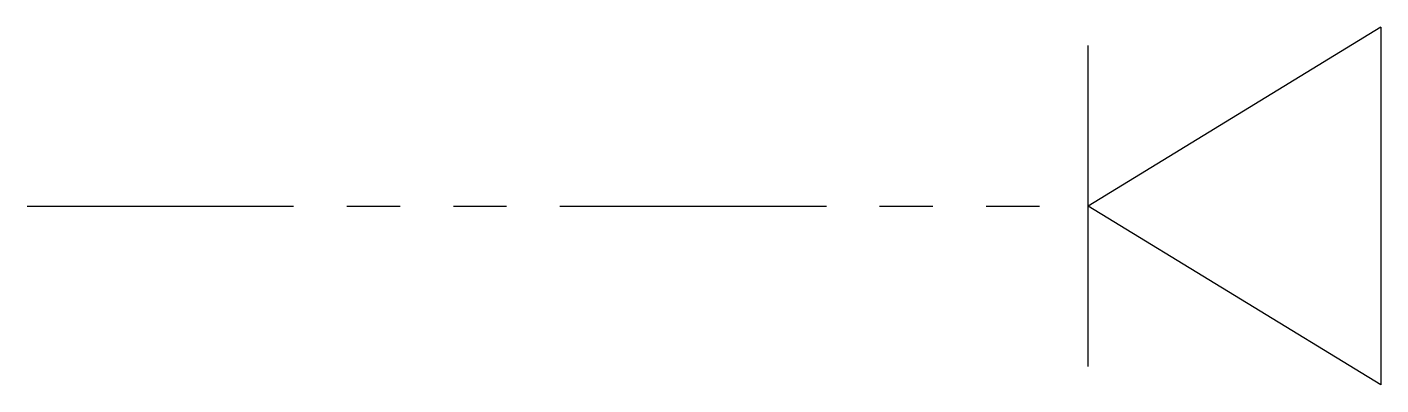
# Model space of a CAD drawing. Extents: x -20325.6 to -20293.8, y -11794.2 to -11785.8.
import ezdxf

# ---------------------------------------------------------------- set-up
doc = ezdxf.new("R2010")
doc.units = 0
doc.header["$MEASUREMENT"] = 0
doc.linetypes.add('PHANTOM2', pattern=[1.25, 0.625, -0.125, 0.125, -0.125, 0.125, -0.125])
doc.layers.add('1', color=7, linetype='CONTINUOUS')

msp = doc.modelspace()

# ---------------------------------------------------------------- linework, layer by layer
at = {"layer": '1', "color": 2}
for p, q in [((-20293.833, -11785.792), (-20300.701, -11789.986)), ((-20293.833, -11785.792), (-20293.833, -11794.18)), ((-20300.701, -11793.746), (-20300.701, -11786.225)), ((-20293.833, -11794.18), (-20300.701, -11789.986))]:
    msp.add_line(p, q, dxfattribs=at)
at = {"layer": '1', "color": 1, "linetype": 'PHANTOM2', "ltscale": 10}
msp.add_line((-20325.592, -11789.986), (-20300.701, -11789.986), dxfattribs=at)

doc.saveas('drawing.dxf')
